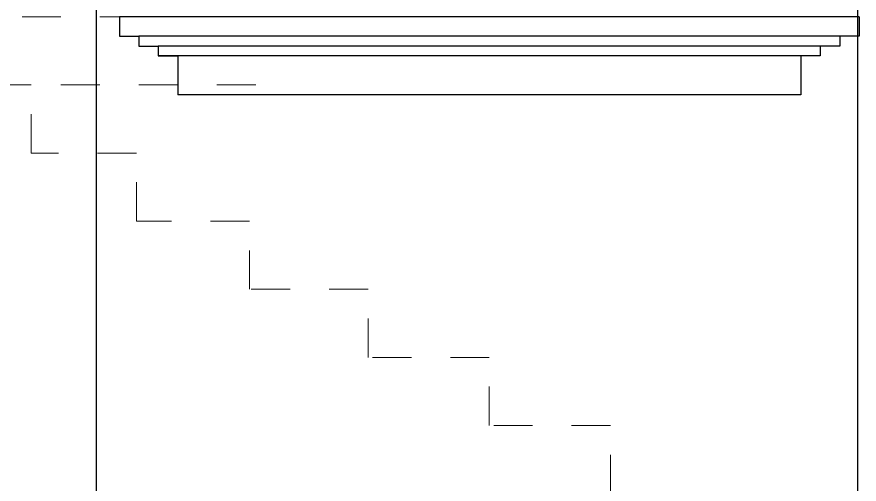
# Model space of a CAD drawing. Header units: inches. Extents: x -370 to 18, y -197 to 199.
# Drawn here: x -189.419 to -187.255, y 166.762 to 167.963 of the extents above; entities that cross this region are included whole.
import ezdxf

# ---------------------------------------------------------------- set-up
doc = ezdxf.new("R2010")
doc.units = ezdxf.units.IN
doc.header["$MEASUREMENT"] = 0
doc.linetypes.add('DASHED', pattern=[0.75, 0.5, -0.25])

msp = doc.modelspace()

# ---------------------------------------------------------------- linework, layer by layer
at = {"color": 8, "transparency": 33554610}
for p, q in [((-189.21541, 171.96803), (-189.21541, 165.53803)), ((-187.25926, 171.96803), (-187.25926, 165.73803))]:
    msp.add_line(p, q, dxfattribs=at)
at = {"color": 8, "linetype": 'DASHED', "lineweight": 5, "ltscale": 0.1, "transparency": 33554610}
for p, q in [((-190.00541, 167.96303), (-188.80541, 167.96303)), ((-188.80541, 167.78803), (-189.38176, 167.78803))]:
    msp.add_line(p, q, dxfattribs=at)
at = {"color": 3}
for p, q in [((-187.25541, 167.96303), (-189.15541, 167.96303)), ((-189.15541, 167.96303), (-189.15541, 167.91303)), ((-187.25541, 167.96303), (-187.25541, 167.91303)), ((-189.15541, 167.91303), (-189.10541, 167.91303)), ((-187.30541, 167.91303), (-189.10541, 167.91303)), ((-189.10541, 167.91303), (-189.10541, 167.88803)), ((-187.25541, 167.91303), (-187.30541, 167.91303)), ((-187.30541, 167.91303), (-187.30541, 167.88803)), ((-189.10541, 167.88803), (-189.05541, 167.88803)), ((-187.30541, 167.88803), (-189.05541, 167.88803)), ((-189.05541, 167.88803), (-189.05541, 167.86303)), ((-187.35541, 167.88803), (-187.35541, 167.86303)), ((-187.30541, 167.88803), (-187.35541, 167.88803)), ((-187.35541, 167.86303), (-189.05541, 167.86303)), ((-189.05541, 167.86303), (-189.00541, 167.86303)), ((-189.00541, 167.86303), (-189.00541, 167.76303)), ((-187.35541, 167.86303), (-187.40541, 167.86303)), ((-187.40541, 167.86303), (-187.40541, 167.76303)), ((-187.40541, 167.76303), (-189.00541, 167.76303))]:
    msp.add_line(p, q, dxfattribs=at)
at = {"color": 8, "linetype": 'DASHED', "lineweight": 5, "ltscale": 0.1, "transparency": 33554610}
for points in [[(-189.38176, 167.61303), (-189.38176, 167.78803), (-190.00541, 167.78803)], [(-189.11173, 167.43803), (-189.11173, 167.61303), (-189.38176, 167.61303)], [(-188.82124, 167.26303), (-188.82124, 167.43803), (-189.11173, 167.43803)], [(-188.51684, 167.08803), (-188.51684, 167.26303), (-188.82124, 167.26303)], [(-188.20541, 166.91303), (-188.20541, 167.08803), (-188.51684, 167.08803)], [(-187.89398, 166.73803), (-187.89398, 166.91303), (-188.20541, 166.91303)]]:
    msp.add_lwpolyline(points, dxfattribs=at)

doc.saveas('drawing.dxf')
